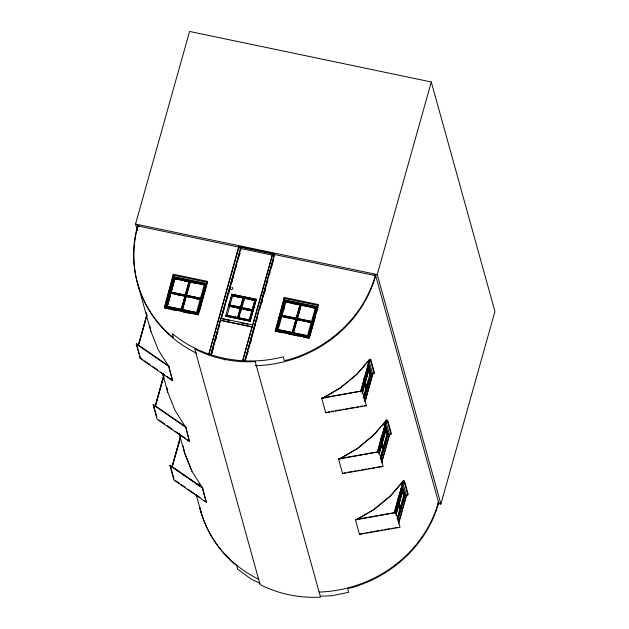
<?xml version="1.0" encoding="UTF-8"?>
<svg xmlns="http://www.w3.org/2000/svg" width="629" height="629" viewBox="0 0 629 629"><rect width="100%" height="100%" fill="white"/><g stroke="black" fill="none" stroke-linecap="round" stroke-linejoin="round"><path stroke-width="0.94" d="M208.631 354.701L238.776 246.348L274.441 253.802L274.653 254.564L244.65 361.526M244.563 361.219L274.441 253.802M164.413 308.084L173.274 274.22L206.957 281.265L207.279 282.405L206.226 286.14M198.096 315.121L206.957 281.265M275.368 331.279L284.229 297.415L317.912 304.46L318.227 305.6M309.051 338.323L317.912 304.46M146.298 312.597L146.801 316.301M146.809 314.94L138.301 345.565M138.561 344.645L146.958 314.712M138.938 344.079L145.496 320.704M146.014 318.832L146.801 316.033M173.227 275.911L164.311 307.699L197.993 314.744L207.169 282.02M203.882 290.456L205.722 283.915L174.021 277.287L165.624 307.204L167.125 306.331L196.452 312.456L197.325 313.832L203.356 292.328M165.71 307.502L173.801 278.372M167.432 302.431L168.218 299.624M168.745 297.753L169.531 294.946M170.577 291.211L173.203 281.863M171.206 292.084L174.933 278.804L188.999 281.745L185.28 295.025L172.149 292.281M167.463 305.749L167.959 303.98M168.706 301.322L169.94 296.896M163.155 373.382L162.887 374.318L163.917 378.005M163.666 375.725L155.159 406.35L163.815 375.497M155.528 405.799L163.925 375.883M197.176 313.297L165.474 306.669L164.224 307.4L197.907 314.437L197.176 313.297L205.573 283.38L205.762 284.064L174.06 277.436M198.622 313.258L201.241 303.901M201.767 302.038L205.699 288.011M199.511 310.828L202.137 301.48M202.664 299.608L203.45 296.809M203.969 294.938L206.595 285.59M180.012 434.167L180.515 437.87M171.976 466.985L180.523 436.51M180.57 436.66L172.016 467.135L180.782 436.668M208.985 354.072L238.729 248.046M210.558 355.322L240.624 248.148L238.643 247.74M210.904 354.701L220.433 320.137L252.127 326.766L242.605 361.329M221.062 318.651L240.734 248.534L272.436 255.154L252.764 325.279M211.375 354.512L212.162 351.737M212.681 349.889L213.459 347.114M213.978 345.258L216.573 336.012M217.091 334.156L217.87 331.381M218.389 329.533L219.686 324.902M221.487 318.321L225.426 304.294M225.953 302.431L232.243 279.991M232.769 278.12L236.701 264.094M237.227 262.23L239.853 252.874M211.462 354.819L212.24 352.043M212.759 350.188L213.538 347.412M215.873 339.086L216.659 336.311M217.178 334.463L217.956 331.687M228.413 294.396L229.2 291.589M231.558 283.176L232.353 280.369M232.872 278.498L233.658 275.699M236.024 267.278L236.811 264.479M239.169 256.066L239.956 253.259M231.708 294.152L225.614 316.183L250.177 321.317L256.278 299.286L231.708 294.152L232.706 295.976L234.617 296.377M228.508 306.457L229.789 301.896M230.599 299.318L231.11 297.493M229.758 306.205L240.254 308.399L237.66 317.653L227.155 315.459L232.62 295.677L254.816 300.316L256.317 299.443L231.747 294.301M230.072 305.081L240.569 307.274L243.124 297.871L237.699 317.81M239.146 317.126L239.673 315.278M240.451 312.503L241.402 308.493L251.907 310.695L249.351 320.098L254.902 300.615L251.081 299.821M242.322 305.828L242.841 303.972M243.62 301.197L244.138 299.349M241.756 307.526L252.26 309.72L254.855 300.465L244.359 298.272M250.138 321.167L225.567 316.025L227.116 315.31L249.304 319.949L250.177 321.317L256.278 299.286M242.519 361.022L272.326 254.776L274.307 255.193M245.381 360.417L248.015 351.029M248.541 349.158L251.175 339.77M251.702 337.899L254.328 328.511M254.855 326.632L255.649 323.817M256.176 321.946L257.489 317.252M259.863 308.808L262.49 299.42M263.016 297.548L265.65 288.161M266.177 286.289L267.757 280.66M269.338 275.022L270.124 272.208M271.178 268.457L273.285 260.949M247.307 354.151L248.101 351.336M250.468 342.891L251.254 340.077M261.79 302.541L262.576 299.726M264.951 291.282L265.737 288.467M283.915 300.049L275.266 330.901L308.941 337.938L318.125 305.222M284.968 300.481L276.579 330.398L278.081 329.525L307.408 335.658L308.281 337.026L316.67 307.109L284.968 300.481L285.928 302.156M277.145 328.684L285.016 300.631L316.717 307.259L316.529 306.575L308.131 336.499L308.863 337.639L275.18 330.595L276.43 329.871L308.131 336.499M277.185 328.833L285.055 300.788L284.827 299.954L276.618 330.555M278.12 326.561L280.746 317.213M281.273 315.341L282.059 312.534M282.578 310.671L283.891 305.993M283.946 309.24L284.442 307.471M309.311 337.388L310.097 334.581M310.624 332.71L313.25 323.361M313.769 321.49L317.708 307.471M309.421 337.765L310.993 332.159M311.52 330.288L315.451 316.261M316.497 312.527L318.07 306.913M313.957 322.174L314.752 319.375M137.374 230.654L135.542 224.042L189.573 31.45L431.29 81.99L377.258 274.582L440.898 504.041L438.02 503.444M363.648 367.438L364.167 365.598M360.441 392.009L369.514 359.694M360.81 391.458L369.207 361.541M362.06 390.42L364.293 382.456L363.798 380.655M365.85 376.905L366.597 374.255M367.092 372.478L367.839 369.828M370.552 360.472L369.097 361.156L372.683 374.074L374.129 373.39L370.552 360.472L370.811 359.536L369.325 359.23M362.21 391.387L364.694 382.534L363.939 379.837M365.252 380.529L368.728 368.138L367.981 365.441M362.335 391.843L364.82 382.99L366.314 388.384L363.829 397.237M369.105 369.49L370.355 373.988L366.628 387.267L365.135 381.874L368.61 369.482M362.107 393.243L369.129 368.224L368.335 368.059M362.485 392.811L369.254 368.68M363.932 395.382L365.913 388.305L364.419 382.912L365.213 383.077L366.707 388.47L365.913 388.305M366.479 386.3L367.226 383.643M367.721 381.874L368.468 379.216M368.964 377.447L369.71 374.79M363.971 397.63L370.528 374.255M363.979 398.204L371.189 373.406L368.335 363.122M364.34 397.08L365.127 394.273M367.485 385.86L368.279 383.053M364.105 398.652L371.189 373.406M364.71 401.742L372.58 373.697L370.796 373.327M365.064 401.231L372.832 373.532M365.103 401.388L372.879 373.681M374.129 373.39L374.397 372.454L370.811 359.536M383.124 425.314L383.651 423.443M377.258 452.644L386.324 420.321L377.557 451.874M377.667 452.243L386.064 422.326M379.664 448.548L380.403 445.89M382.212 439.459L384.94 429.725M387.409 421.257L385.954 421.941L389.54 434.859L390.986 434.175L387.409 421.257L387.668 420.321L386.182 420.015M379.067 452.172L381.544 443.319L380.797 440.622M378.941 453.509L381.677 443.775L383.564 449.255L382.77 449.09M382.235 441.77L385.467 430.267M378.965 454.028L385.986 429.009L385.192 428.836M379.342 453.595L386.112 429.465M380.293 457.936L381.032 455.286M381.536 453.517L382.275 450.859M383.336 447.085L386.811 434.694L387.606 434.859L388.046 434.191L385.192 423.907M380.687 458.022L383.171 449.169L381.677 443.775M381.992 442.659L383.879 448.131L383.486 448.052L387.212 434.773L385.962 430.275M380.828 458.415L382.927 450.938M383.454 449.067L387.385 435.04M380.836 458.989L387.606 434.859L384.736 424.512M381.198 457.857L382.251 454.122M384.343 446.645L385.137 443.838M385.656 441.967L386.442 439.16M380.962 459.437L388.046 434.191M381.567 462.527L389.43 434.482L387.653 434.104L385.318 425.691M381.661 462.944L389.689 434.317M390.986 434.175L391.254 433.239L387.668 420.321M394.375 512.501L403.181 481.106L394.414 512.659M394.525 513.028L402.922 483.111M396.018 511.102L398.008 504.026L397.261 501.329M398.574 502.013L399.313 499.363M399.816 497.586L400.555 494.937M401.05 493.167L401.797 490.51M404.266 482.042L402.812 482.726L406.397 495.644L407.844 494.96L404.266 482.042L404.526 481.106L403.04 480.8M395.924 512.957L398.401 504.104L397.654 501.407M401.695 487.011L402.442 489.708L398.715 502.98L397.725 499.387M396.05 513.413L398.031 506.329M399.093 502.555L402.568 490.164L404.07 495.558L400.343 508.837L400.736 508.916L399.242 503.522M396.066 513.924L402.843 489.787L402.442 489.708M395.948 515.261L402.969 490.243M397.151 518.721L399.384 510.756M400.445 506.982L401.184 504.324M401.687 502.555L402.426 499.898M402.922 498.129L403.669 495.471L402.175 490.077M397.544 518.807L400.028 509.954L398.534 504.56L400.421 510.04L400.028 509.954M397.953 518.265L404.51 494.889L402.953 489.283M397.937 518.886L404.903 494.976L402.308 485.619M397.819 520.214L404.903 494.976M398.424 523.312L406.287 495.267L404.51 494.889M398.558 523.878L406.853 494.331M407.844 494.96L408.111 494.024L404.526 481.106M136.226 344.008L136.477 343.693L168.831 366.007L172.59 380.757L140.228 358.444L136.226 344.008L168.58 366.322L172.59 380.757M140.228 358.444L139.732 355.424M153.083 404.785L153.334 404.478L185.689 426.792L189.447 441.542L157.085 419.229L153.083 404.785L185.862 427.398M185.689 426.792L189.447 441.542M169.94 465.57L170.192 465.263L202.546 487.577L206.304 502.327L173.942 480.006L169.94 465.57L202.294 487.884L206.304 502.327M321.836 398.566L340.368 387.802L356.745 374.271L369.467 359.536M349.339 380.576L356.785 374.42L365.48 364.364M366.715 362.925L369.821 359.332M339.534 458.863L357.225 448.587L373.602 435.056L386.324 420.321M339.574 459.013L357.264 448.736L373.642 435.205L386.678 420.117M356.391 519.648L374.082 509.372L390.46 495.841L403.181 481.106M356.431 519.798L374.121 509.521L390.499 495.99L403.535 480.902M321.875 398.723L340.407 387.959L347.853 381.803M205.722 283.915L204.213 284.788L174.893 278.655L174.021 277.287M316.67 307.109L315.168 307.982L285.849 301.849L278.128 329.675L291.251 332.427M373.72 275.274L377.258 274.582L135.542 224.042L139.921 226.393M321.663 397.96L362.265 390.9L366.322 405.713L325.728 412.773L321.726 398.338L362.265 390.9M329.533 411.728L325.728 412.773M331.467 411.39L333.401 411.051M335.336 410.713L340.163 409.872M342.097 409.542L344.032 409.204M345.966 408.866L347.9 408.528M349.834 408.197L354.67 407.356M356.596 407.018L358.53 406.68M360.464 406.342L362.398 406.012M364.333 405.674L366.322 405.713M338.52 458.745L379.122 451.685L383.179 466.498L342.585 473.558L338.583 459.123L379.122 451.685M345.423 472.678L342.585 473.558M347.357 472.34L352.193 471.498M354.127 471.16L356.053 470.83M357.987 470.492L359.922 470.154M361.856 469.816L366.691 468.975M368.625 468.644L370.56 468.306M372.486 467.968L374.42 467.63M376.354 467.3L381.19 466.459M355.377 519.53L395.979 512.47L400.036 527.283L359.442 534.343L355.44 519.908L395.979 512.47M364.215 533.125L359.442 534.343M366.149 532.787L368.083 532.449M370.017 532.118L371.943 531.78M373.878 531.442L378.713 530.601M380.647 530.263L382.581 529.933M384.516 529.594L389.343 528.753M391.277 528.415L393.211 528.085M395.146 527.747L397.08 527.409M320.271 596.213L331.963 595.742L348.608 592.314L347.554 588.516L352.004 587.604A123.622 114.211 -15.5 0 0 438.704 502.87L375.489 274.928A123.622 114.211 -15.5 0 1 288.797 359.662L284.339 360.574L283.286 356.777C245.428 366.77 202.617 358.876 172.338 333.582L173.392 337.38L169.916 334.809A123.622 114.211 -15.5 0 1 137.735 225.221L138.254 227.108M238.65 246.812L274.315 254.265M274.071 254.438L375.702 275.691A123.622 114.211 -15.5 0 1 255.232 365.701M173.014 275.156L206.697 282.201M283.97 298.35L317.653 305.395M172.881 276.548L206.564 283.585M283.836 299.742L317.519 306.787M192.356 281.407L174.099 277.586L173.871 276.752L165.663 307.353M194.275 281.808L204.842 284.017M285.055 300.788L297.541 303.398M299.467 303.799L315.797 307.211M285.888 302.006L299.954 304.947L296.228 318.219L282.162 315.278M315.208 308.139L301.142 305.191L297.423 318.471L311.489 321.411M176.851 279.355L174.893 278.655L167.212 306.63M184.352 280.919L189.046 281.902M193.048 282.736L194.919 283.129M292.493 303.532L294.372 303.925M296.243 304.31L299.994 305.096L292.194 332.623L295.913 319.343L281.847 316.403M303.06 305.741L301.102 305.041L293.421 333.024M311.504 307.502L315.255 308.289L307.447 335.807L293.381 332.867L297.108 319.595L311.127 322.378L297.147 319.744M242.228 296.778L249.784 298.358M245.106 297.525L249.831 298.516M232.667 295.827L243.164 298.02M236.528 296.778L240.349 297.572M187.403 295.465L200.533 298.217M200.219 299.333L186.153 296.393L182.426 309.672L196.492 312.613L204.26 284.937L190.186 281.996L186.467 295.276L200.572 298.366M172.81 293.751L170.852 293.051L185.005 296.298M177.504 294.726L179.375 295.119M188.071 296.935L186.105 296.243L200.258 299.49L195.572 298.508M285.645 317.338L287.516 317.731M303.713 321.12L305.584 321.505M307.463 321.899L311.213 322.685M241.442 308.65L251.946 310.844M243.399 309.201L251.034 310.797M239.798 318.101L248.392 319.902M220.952 318.266L252.654 324.894M222.021 318.848L229.703 320.46M240.27 322.669L247.96 324.273M170.428 308.21L172.346 308.611M296.754 334.62L298.673 335.021M165.348 308.281L169.091 309.059M170.962 309.452L175.64 310.427M183.125 311.992L190.611 313.557M276.304 331.475L283.789 333.04M288.467 334.015L298.759 336.169M303.437 337.152L308.116 338.127M220.512 320.444L252.213 327.072M370.355 373.988L370.748 374.074L368.13 364.623M365.009 381.418L365.402 381.496L364.403 377.903M365.135 381.874L367.022 387.346L366.235 387.181M364.694 382.534L365.087 382.621L363.837 378.123M381.15 443.241L381.945 443.406L380.946 439.805M403.669 495.471L404.463 495.644L401.593 485.297M398.322 502.901L399.116 503.066L397.866 498.569M398.008 504.026L398.802 504.191L397.803 500.59M259.942 583.358L250.641 578.735L237.652 569.119L236.598 565.322L233.131 562.743A123.622 114.211 -15.5 0 1 199.684 507.084M437.973 502.477L440.898 504.041L494.929 311.449L431.29 81.99M198.866 483.575L200.47 484.644M140.479 358.129L142.909 359.804M144.528 360.92L150.189 364.828M152.619 366.495L157.47 369.844M160.702 372.077L164.751 374.868M167.172 376.535L172.841 380.443M158.956 420.03L164.617 423.938M167.047 425.605L171.898 428.954M175.137 431.187L179.179 433.979M181.608 435.653L185.649 438.437M187.269 439.553L189.699 441.228M175.216 469.218L180.067 472.56M182.496 474.235L186.538 477.026M188.967 478.7L192.199 480.933M196.248 483.725L200.289 486.508M175.004 480.257L179.045 483.048M181.474 484.715L185.524 487.506M187.945 489.181L194.416 493.647M196.036 494.764L200.077 497.547M204.126 500.338L206.556 502.013M169.044 366.77L158.272 349.873L150.842 331.216L149.733 325.5M166.771 387.236L167.699 392.001L175.09 410.509L185.901 427.555M183.259 446.11L184.549 452.786L191.947 471.294L202.758 488.34M368.201 363.971L370.536 372.392M384.838 426.226L385.585 428.923L381.866 442.203L380.867 438.602M367.588 365.363L368.083 367.155M368.956 370.308L369.954 373.909M381.009 437.784L382.259 442.281M382.235 443.555L383.486 448.052M399.093 504.34L400.091 507.933M381.528 444.593L382.526 448.186M311.528 321.561L297.462 318.62M296.275 318.376L282.209 315.436M295.96 319.493L281.894 316.552M272.326 254.776L272.601 255.767M284.229 297.415L284.544 298.555M240.624 248.148L240.899 249.139M238.776 246.348L238.989 247.103L137.94 225.976A123.622 114.211 -15.5 0 0 196.5 353.183M252.26 309.72L241.803 307.675M244.398 298.421L238.808 317.755M240.569 307.274L230.112 305.23M240.294 308.548L229.797 306.354M207.012 283.333L207.2 284.017M224.081 358.467L224.506 359.985M190.233 282.146L182.465 309.822M188.999 281.745L181.278 309.57M185.319 295.174L171.253 292.233M191.947 471.294L184.596 452.943L179.131 433.232M137.924 284.646L150.881 331.373M162.534 373.382L167.739 392.158M196.209 494.826L201.138 512.588M136.477 343.693L139.229 353.616M153.334 404.478L156.841 417.106M170.192 465.263L173.942 478.795M438.492 502.107A123.622 114.211 -15.5 0 1 319.005 592.093M258.448 579.191A123.622 114.211 -15.5 0 1 199.692 507.249M231.826 287.288A1.234 1.14 -15.5 0 1 232.667 288.758A1.234 1.14 -15.5 0 1 231 289.474A1.234 1.14 -15.5 0 1 230.45 287.878M170.891 293.208L167.172 306.48L181.238 309.421L184.965 296.149L170.891 293.208M255.193 361.589C234.491 362.784 213.192 358.522 194.77 348.961L260.084 584.498C278.513 594.067 299.813 598.328 320.515 597.133L255.193 361.589"/></g></svg>
